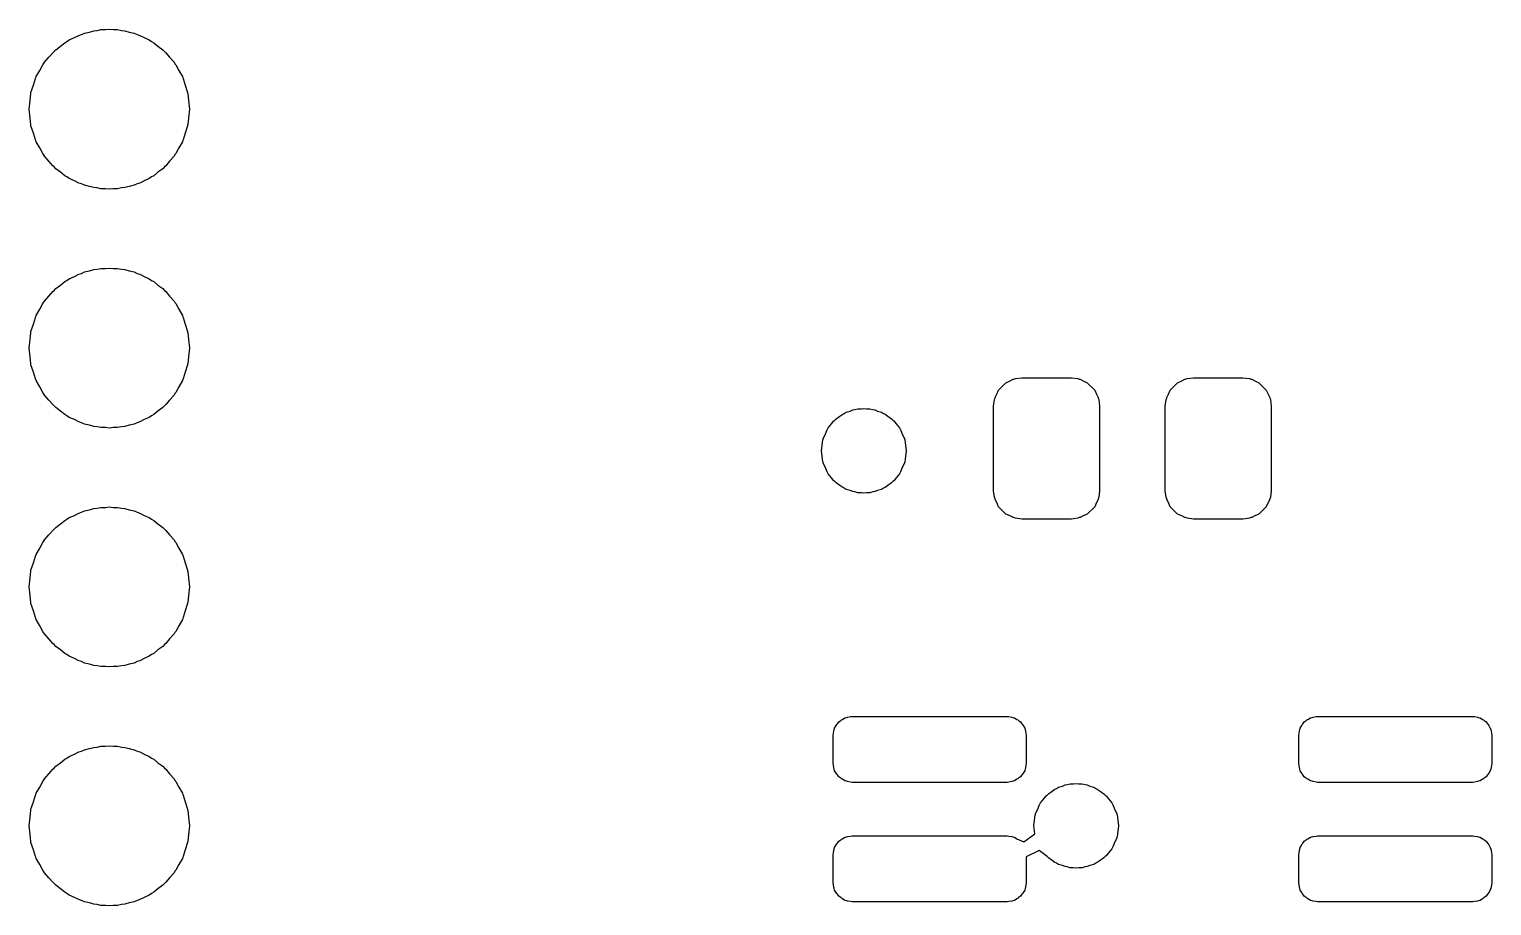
# Model space of a CAD drawing. Extents: x -3.89 to 1.02, y -1.82 to 1.02.
# Drawn here: x -2.188 to -1.576, y 0.267 to 0.633 of the extents above; entities that cross this region are included whole.
import ezdxf

# ---------------------------------------------------------------- set-up
doc = ezdxf.new("R2010")
doc.units = 0
doc.header["$MEASUREMENT"] = 0
doc.layers.add('BLACK', color=7, linetype='CONTINUOUS')

msp = doc.modelspace()

# ---------------------------------------------------------------- linework, layer by layer
at = {"layer": 'BLACK', "linetype": 'CONTINUOUS'}
for p, q in [((-2.16935, 0.62996), (-2.16754, 0.63093)), ((-2.16754, 0.63093), (-2.16639, 0.63128)), ((-2.16639, 0.63128), (-2.16508, 0.63186)), ((-2.16508, 0.63186), (-2.16302, 0.6323)), ((-2.16302, 0.6323), (-2.16126, 0.63284)), ((-2.16126, 0.63284), (-2.15985, 0.63297)), ((-2.15985, 0.63297), (-2.15823, 0.63332)), ((-2.15823, 0.63332), (-2.15635, 0.63332)), ((-2.15635, 0.63332), (-2.15472, 0.63348)), ((-2.15472, 0.63348), (-2.1531, 0.63332)), ((-2.1531, 0.63332), (-2.15122, 0.63332)), ((-2.15122, 0.63332), (-2.1496, 0.63297)), ((-2.1496, 0.63297), (-2.14819, 0.63284)), ((-2.14819, 0.63284), (-2.14643, 0.6323)), ((-2.14643, 0.6323), (-2.14437, 0.63186)), ((-2.14437, 0.63186), (-2.14306, 0.63128)), ((-2.14306, 0.63128), (-2.14191, 0.63093)), ((-2.14191, 0.63093), (-2.14009, 0.62996)), ((-2.17781, 0.62416), (-2.17714, 0.6249)), ((-2.17714, 0.6249), (-2.17508, 0.6264)), ((-2.17508, 0.6264), (-2.17332, 0.62784)), ((-2.17332, 0.62784), (-2.17246, 0.6283)), ((-2.17246, 0.6283), (-2.17148, 0.62901)), ((-2.17148, 0.62901), (-2.16935, 0.62996)), ((-2.14009, 0.62996), (-2.13797, 0.62901)), ((-2.13797, 0.62901), (-2.13699, 0.6283)), ((-2.13699, 0.6283), (-2.13612, 0.62784)), ((-2.13612, 0.62784), (-2.13437, 0.62639)), ((-2.13437, 0.62639), (-2.13231, 0.6249)), ((-2.13231, 0.6249), (-2.13164, 0.62416)), ((-2.18383, 0.61623), (-2.18256, 0.6186)), ((-2.18256, 0.6186), (-2.18222, 0.61902)), ((-2.18222, 0.61902), (-2.18183, 0.61969)), ((-2.18183, 0.61969), (-2.17998, 0.62175)), ((-2.17998, 0.62175), (-2.1784, 0.62367)), ((-2.1784, 0.62367), (-2.17781, 0.62416)), ((-2.13164, 0.62416), (-2.13105, 0.62367)), ((-2.13105, 0.62367), (-2.12947, 0.62175)), ((-2.12947, 0.62175), (-2.12762, 0.61969)), ((-2.12762, 0.61969), (-2.12723, 0.61902)), ((-2.12723, 0.61902), (-2.12689, 0.6186)), ((-2.12689, 0.6186), (-2.12562, 0.61623)), ((-2.18649, 0.61006), (-2.18566, 0.61281)), ((-2.18566, 0.61281), (-2.1855, 0.6131)), ((-2.1855, 0.6131), (-2.18533, 0.61363)), ((-2.18533, 0.61363), (-2.18383, 0.61623)), ((-2.12562, 0.61623), (-2.12412, 0.61363)), ((-2.12412, 0.61363), (-2.12394, 0.6131)), ((-2.12394, 0.6131), (-2.12379, 0.61281)), ((-2.12379, 0.61281), (-2.12296, 0.61006)), ((-2.18785, 0.60361), (-2.18756, 0.60653)), ((-2.18756, 0.60653), (-2.18753, 0.60663)), ((-2.18753, 0.60663), (-2.1875, 0.60697)), ((-2.1875, 0.60697), (-2.18649, 0.61006)), ((-2.12296, 0.61006), (-2.12195, 0.60697)), ((-2.12195, 0.60697), (-2.12192, 0.60663)), ((-2.12192, 0.60663), (-2.12189, 0.60653)), ((-2.12189, 0.60653), (-2.1216, 0.6036)), ((-2.18823, 0.6), (-2.18785, 0.60361)), ((-2.18785, 0.59639), (-2.18823, 0.6)), ((-2.1216, 0.6036), (-2.12122, 0.6)), ((-2.12122, 0.6), (-2.1216, 0.5964)), ((-2.18756, 0.59347), (-2.18785, 0.59639)), ((-2.1216, 0.5964), (-2.12189, 0.59347)), ((-2.18753, 0.59337), (-2.18756, 0.59347)), ((-2.1875, 0.59303), (-2.18753, 0.59337)), ((-2.18649, 0.58994), (-2.1875, 0.59303)), ((-2.18566, 0.58719), (-2.18649, 0.58994)), ((-2.12296, 0.58994), (-2.12379, 0.58719)), ((-2.12195, 0.59303), (-2.12296, 0.58994)), ((-2.12192, 0.59337), (-2.12195, 0.59303)), ((-2.12189, 0.59347), (-2.12192, 0.59337)), ((-2.1855, 0.5869), (-2.18566, 0.58719)), ((-2.18533, 0.58637), (-2.1855, 0.5869)), ((-2.18383, 0.58377), (-2.18533, 0.58637)), ((-2.18256, 0.5814), (-2.18383, 0.58377)), ((-2.12562, 0.58377), (-2.12689, 0.5814)), ((-2.12412, 0.58637), (-2.12562, 0.58377)), ((-2.12394, 0.5869), (-2.12412, 0.58637)), ((-2.12379, 0.58719), (-2.12394, 0.5869)), ((-2.18222, 0.58098), (-2.18256, 0.5814)), ((-2.18183, 0.58031), (-2.18222, 0.58098)), ((-2.17998, 0.57825), (-2.18183, 0.58031)), ((-2.1784, 0.57633), (-2.17998, 0.57825)), ((-2.17781, 0.57584), (-2.1784, 0.57633)), ((-2.17714, 0.5751), (-2.17781, 0.57584)), ((-2.13164, 0.57584), (-2.13231, 0.5751)), ((-2.13105, 0.57633), (-2.13164, 0.57584)), ((-2.12947, 0.57825), (-2.13105, 0.57633)), ((-2.12762, 0.58031), (-2.12947, 0.57825)), ((-2.12723, 0.58098), (-2.12762, 0.58031)), ((-2.12689, 0.5814), (-2.12723, 0.58098)), ((-2.17508, 0.57361), (-2.17714, 0.5751)), ((-2.17332, 0.57216), (-2.17508, 0.57361)), ((-2.17246, 0.5717), (-2.17332, 0.57216)), ((-2.17148, 0.57098), (-2.17246, 0.5717)), ((-2.16935, 0.57004), (-2.17148, 0.57098)), ((-2.16754, 0.56907), (-2.16935, 0.57004)), ((-2.14009, 0.57004), (-2.14191, 0.56907)), ((-2.13797, 0.57098), (-2.14009, 0.57004)), ((-2.13699, 0.5717), (-2.13797, 0.57098)), ((-2.13612, 0.57216), (-2.13699, 0.5717)), ((-2.13436, 0.57361), (-2.13612, 0.57216)), ((-2.13231, 0.5751), (-2.13436, 0.57361)), ((-2.16639, 0.56872), (-2.16754, 0.56907)), ((-2.16508, 0.56814), (-2.16639, 0.56872)), ((-2.16302, 0.5677), (-2.16508, 0.56814)), ((-2.16126, 0.56716), (-2.16302, 0.5677)), ((-2.15985, 0.56703), (-2.16126, 0.56716)), ((-2.15823, 0.56668), (-2.15985, 0.56703)), ((-2.15635, 0.56668), (-2.15823, 0.56668)), ((-2.15472, 0.56652), (-2.15635, 0.56668)), ((-2.1531, 0.56668), (-2.15472, 0.56652)), ((-2.15122, 0.56668), (-2.1531, 0.56668)), ((-2.1496, 0.56703), (-2.15122, 0.56668)), ((-2.14819, 0.56716), (-2.1496, 0.56703)), ((-2.14643, 0.5677), (-2.14819, 0.56716)), ((-2.14437, 0.56814), (-2.14643, 0.5677)), ((-2.14306, 0.56872), (-2.14437, 0.56814)), ((-2.14191, 0.56907), (-2.14306, 0.56872)), ((-2.16302, 0.5323), (-2.16126, 0.53284)), ((-2.16126, 0.53284), (-2.15985, 0.53297)), ((-2.15985, 0.53297), (-2.15823, 0.53332)), ((-2.15823, 0.53332), (-2.15635, 0.53332)), ((-2.15635, 0.53332), (-2.15472, 0.53348)), ((-2.15472, 0.53348), (-2.1531, 0.53332)), ((-2.1531, 0.53332), (-2.15122, 0.53332)), ((-2.15122, 0.53332), (-2.1496, 0.53297)), ((-2.1496, 0.53297), (-2.14819, 0.53284)), ((-2.14819, 0.53284), (-2.14643, 0.5323)), ((-2.17508, 0.52639), (-2.17332, 0.52784)), ((-2.17332, 0.52784), (-2.17246, 0.5283)), ((-2.17246, 0.5283), (-2.17148, 0.52902)), ((-2.17148, 0.52902), (-2.16935, 0.52996)), ((-2.16935, 0.52996), (-2.16754, 0.53093)), ((-2.16754, 0.53093), (-2.16639, 0.53128)), ((-2.16639, 0.53128), (-2.16508, 0.53186)), ((-2.16508, 0.53186), (-2.16302, 0.5323)), ((-2.14643, 0.5323), (-2.14437, 0.53186)), ((-2.14437, 0.53186), (-2.14306, 0.53128)), ((-2.14306, 0.53128), (-2.14191, 0.53093)), ((-2.14191, 0.53093), (-2.14009, 0.52996)), ((-2.14009, 0.52996), (-2.13797, 0.52902)), ((-2.13797, 0.52902), (-2.13699, 0.5283)), ((-2.13699, 0.5283), (-2.13612, 0.52784)), ((-2.13612, 0.52784), (-2.13437, 0.52639)), ((-2.18183, 0.51969), (-2.17998, 0.52175)), ((-2.17998, 0.52175), (-2.1784, 0.52367)), ((-2.1784, 0.52367), (-2.17781, 0.52416)), ((-2.17781, 0.52416), (-2.17714, 0.5249)), ((-2.17714, 0.5249), (-2.17508, 0.52639)), ((-2.13437, 0.52639), (-2.13231, 0.5249)), ((-2.13231, 0.5249), (-2.13164, 0.52416)), ((-2.13164, 0.52416), (-2.13105, 0.52367)), ((-2.13105, 0.52367), (-2.12947, 0.52175)), ((-2.12947, 0.52175), (-2.12762, 0.51969)), ((-2.18533, 0.51363), (-2.18383, 0.51623)), ((-2.18383, 0.51623), (-2.18256, 0.5186)), ((-2.18256, 0.5186), (-2.18222, 0.51902)), ((-2.18222, 0.51902), (-2.18183, 0.51969)), ((-2.12762, 0.51969), (-2.12723, 0.51902)), ((-2.12723, 0.51902), (-2.12689, 0.5186)), ((-2.12689, 0.5186), (-2.12562, 0.51623)), ((-2.12562, 0.51623), (-2.12412, 0.51363)), ((-2.1875, 0.50697), (-2.18649, 0.51006)), ((-2.18649, 0.51006), (-2.18566, 0.51281)), ((-2.18566, 0.51281), (-2.1855, 0.5131)), ((-2.1855, 0.5131), (-2.18533, 0.51363)), ((-2.12412, 0.51363), (-2.12394, 0.5131)), ((-2.12394, 0.5131), (-2.12379, 0.51281)), ((-2.12379, 0.51281), (-2.12296, 0.51006)), ((-2.12296, 0.51006), (-2.12195, 0.50697)), ((-2.18823, 0.5), (-2.18785, 0.50361)), ((-2.18785, 0.50361), (-2.18756, 0.50653)), ((-2.18756, 0.50653), (-2.18753, 0.50663)), ((-2.18753, 0.50663), (-2.1875, 0.50697)), ((-2.12195, 0.50697), (-2.12192, 0.50663)), ((-2.12192, 0.50663), (-2.12189, 0.50653)), ((-2.12189, 0.50653), (-2.1216, 0.5036)), ((-2.1216, 0.5036), (-2.12122, 0.5)), ((-2.18785, 0.49639), (-2.18823, 0.5)), ((-2.18756, 0.49347), (-2.18785, 0.49639)), ((-2.1216, 0.4964), (-2.12189, 0.49347)), ((-2.12122, 0.5), (-2.1216, 0.4964)), ((-2.18753, 0.49337), (-2.18756, 0.49347)), ((-2.1875, 0.49303), (-2.18753, 0.49337)), ((-2.18649, 0.48994), (-2.1875, 0.49303)), ((-2.18566, 0.48719), (-2.18649, 0.48994)), ((-2.12296, 0.48994), (-2.12379, 0.48719)), ((-2.12195, 0.49303), (-2.12296, 0.48994)), ((-2.12192, 0.49337), (-2.12195, 0.49303)), ((-2.12189, 0.49347), (-2.12192, 0.49337)), ((-2.1855, 0.4869), (-2.18566, 0.48719)), ((-2.18533, 0.48637), (-2.1855, 0.4869)), ((-2.18383, 0.48377), (-2.18533, 0.48637)), ((-2.18256, 0.4814), (-2.18383, 0.48377)), ((-2.12562, 0.48377), (-2.12689, 0.4814)), ((-2.12412, 0.48637), (-2.12562, 0.48377)), ((-2.12394, 0.4869), (-2.12412, 0.48637)), ((-2.12379, 0.48719), (-2.12394, 0.4869)), ((-1.78247, 0.48241), (-1.77939, 0.48549)), ((-1.77939, 0.48549), (-1.77761, 0.48628)), ((-1.77761, 0.48628), (-1.77634, 0.48693)), ((-1.77634, 0.48693), (-1.77603, 0.48698)), ((-1.77603, 0.48698), (-1.77541, 0.48725)), ((-1.77541, 0.48725), (-1.77269, 0.48757)), ((-1.77269, 0.48757), (-1.75202, 0.48757)), ((-1.75202, 0.48757), (-1.74931, 0.48725)), ((-1.74931, 0.48725), (-1.74869, 0.48698)), ((-1.74869, 0.48698), (-1.74838, 0.48693)), ((-1.74838, 0.48693), (-1.7471, 0.48628)), ((-1.7471, 0.48628), (-1.74533, 0.48549)), ((-1.74533, 0.48549), (-1.74225, 0.48241)), ((-1.71062, 0.48241), (-1.70754, 0.48549)), ((-1.70754, 0.48549), (-1.70576, 0.48628)), ((-1.70576, 0.48628), (-1.70448, 0.48693)), ((-1.70448, 0.48693), (-1.70418, 0.48698)), ((-1.70418, 0.48698), (-1.70355, 0.48725)), ((-1.70355, 0.48725), (-1.70084, 0.48757)), ((-1.70084, 0.48757), (-1.68017, 0.48757)), ((-1.68017, 0.48757), (-1.67746, 0.48725)), ((-1.67746, 0.48725), (-1.67684, 0.48698)), ((-1.67684, 0.48698), (-1.67653, 0.48693)), ((-1.67653, 0.48693), (-1.67525, 0.48628)), ((-1.67525, 0.48628), (-1.67348, 0.48549)), ((-1.67348, 0.48549), (-1.6704, 0.48241)), ((-2.18222, 0.48098), (-2.18256, 0.4814)), ((-2.18183, 0.48031), (-2.18222, 0.48098)), ((-2.17998, 0.47825), (-2.18183, 0.48031)), ((-2.1784, 0.47633), (-2.17998, 0.47825)), ((-2.12947, 0.47825), (-2.13105, 0.47633)), ((-2.12762, 0.48031), (-2.12947, 0.47825)), ((-2.12723, 0.48098), (-2.12762, 0.48031)), ((-2.12689, 0.4814), (-2.12723, 0.48098)), ((-1.78454, 0.47572), (-1.78423, 0.47843)), ((-1.78423, 0.47843), (-1.78395, 0.47905)), ((-1.78395, 0.47905), (-1.7839, 0.47936)), ((-1.7839, 0.47936), (-1.78325, 0.48064)), ((-1.78325, 0.48064), (-1.78247, 0.48241)), ((-1.74225, 0.48241), (-1.74146, 0.48064)), ((-1.74146, 0.48064), (-1.74081, 0.47936)), ((-1.74081, 0.47936), (-1.74076, 0.47905)), ((-1.74076, 0.47905), (-1.74049, 0.47843)), ((-1.74049, 0.47843), (-1.74017, 0.47572)), ((-1.71269, 0.47572), (-1.71238, 0.47843)), ((-1.71238, 0.47843), (-1.7121, 0.47905)), ((-1.7121, 0.47905), (-1.71205, 0.47936)), ((-1.71205, 0.47936), (-1.7114, 0.48064)), ((-1.7114, 0.48064), (-1.71062, 0.48241)), ((-1.6704, 0.48241), (-1.66961, 0.48064)), ((-1.66961, 0.48064), (-1.66896, 0.47936)), ((-1.66896, 0.47936), (-1.66891, 0.47905)), ((-1.66891, 0.47905), (-1.66864, 0.47843)), ((-1.66864, 0.47843), (-1.66832, 0.47572)), ((-2.17781, 0.47584), (-2.1784, 0.47633)), ((-2.17714, 0.4751), (-2.17781, 0.47584)), ((-2.17508, 0.47361), (-2.17714, 0.4751)), ((-2.17332, 0.47216), (-2.17508, 0.47361)), ((-2.17246, 0.4717), (-2.17332, 0.47216)), ((-2.17148, 0.47098), (-2.17246, 0.4717)), ((-2.13699, 0.4717), (-2.13797, 0.47098)), ((-2.13612, 0.47216), (-2.13699, 0.4717)), ((-2.13436, 0.47361), (-2.13612, 0.47216)), ((-2.13231, 0.4751), (-2.13436, 0.47361)), ((-2.13164, 0.47584), (-2.13231, 0.4751)), ((-2.13105, 0.47633), (-2.13164, 0.47584)), ((-1.8505, 0.47042), (-1.84886, 0.47148)), ((-1.84886, 0.47148), (-1.84773, 0.47234)), ((-1.84773, 0.47234), (-1.84712, 0.47259)), ((-1.84712, 0.47259), (-1.84625, 0.47315)), ((-1.84625, 0.47315), (-1.84461, 0.47363)), ((-1.84461, 0.47363), (-1.84346, 0.47411)), ((-1.84346, 0.47411), (-1.8426, 0.47422)), ((-1.8426, 0.47422), (-1.8414, 0.47458)), ((-1.8414, 0.47458), (-1.83992, 0.47458)), ((-1.83992, 0.47458), (-1.83887, 0.47471)), ((-1.83887, 0.47471), (-1.83782, 0.47458)), ((-1.83782, 0.47458), (-1.83635, 0.47458)), ((-1.83635, 0.47458), (-1.83515, 0.47422)), ((-1.83515, 0.47422), (-1.83429, 0.47411)), ((-1.83429, 0.47411), (-1.83314, 0.47363)), ((-1.83314, 0.47363), (-1.8315, 0.47315)), ((-1.8315, 0.47315), (-1.83063, 0.47259)), ((-1.83063, 0.47259), (-1.83002, 0.47234)), ((-1.83002, 0.47234), (-1.82889, 0.47147)), ((-1.82889, 0.47147), (-1.82725, 0.47042)), ((-1.78454, 0.44028), (-1.78454, 0.47572)), ((-1.74017, 0.47572), (-1.74017, 0.44028)), ((-1.71269, 0.44028), (-1.71269, 0.47572)), ((-1.66832, 0.47572), (-1.66832, 0.44028)), ((-2.16935, 0.47004), (-2.17148, 0.47098)), ((-2.16754, 0.46907), (-2.16935, 0.47004)), ((-2.16639, 0.46872), (-2.16754, 0.46907)), ((-2.16508, 0.46814), (-2.16639, 0.46872)), ((-2.16302, 0.4677), (-2.16508, 0.46814)), ((-2.16126, 0.46716), (-2.16302, 0.4677)), ((-2.15985, 0.46703), (-2.16126, 0.46716)), ((-2.15823, 0.46668), (-2.15985, 0.46703)), ((-2.15635, 0.46668), (-2.15823, 0.46668)), ((-2.15472, 0.46652), (-2.15635, 0.46668)), ((-2.1531, 0.46668), (-2.15472, 0.46652)), ((-2.15122, 0.46668), (-2.1531, 0.46668)), ((-2.1496, 0.46703), (-2.15122, 0.46668)), ((-2.14819, 0.46716), (-2.1496, 0.46703)), ((-2.14643, 0.4677), (-2.14819, 0.46716)), ((-2.14437, 0.46814), (-2.14643, 0.4677)), ((-2.14306, 0.46872), (-2.14437, 0.46814)), ((-2.14191, 0.46907), (-2.14306, 0.46872)), ((-2.14009, 0.47004), (-2.14191, 0.46907)), ((-2.13797, 0.47098), (-2.14009, 0.47004)), ((-1.85484, 0.46435), (-1.85421, 0.46586)), ((-1.85421, 0.46586), (-1.85406, 0.46606)), ((-1.85406, 0.46606), (-1.85381, 0.4666)), ((-1.85381, 0.4666), (-1.85235, 0.46828)), ((-1.85235, 0.46828), (-1.8514, 0.46953)), ((-1.8514, 0.46953), (-1.85103, 0.46981)), ((-1.85103, 0.46981), (-1.8505, 0.47042)), ((-1.82725, 0.47042), (-1.82672, 0.46981)), ((-1.82672, 0.46981), (-1.82635, 0.46953)), ((-1.82635, 0.46953), (-1.82539, 0.46828)), ((-1.82539, 0.46828), (-1.82394, 0.4666)), ((-1.82394, 0.4666), (-1.82369, 0.46606)), ((-1.82369, 0.46606), (-1.82353, 0.46586)), ((-1.82353, 0.46586), (-1.82291, 0.46435)), ((-1.85663, 0.457), (-1.85613, 0.46051)), ((-1.85613, 0.46051), (-1.85598, 0.46159)), ((-1.85598, 0.46159), (-1.85596, 0.46163)), ((-1.85596, 0.46163), (-1.85591, 0.462)), ((-1.85591, 0.462), (-1.85484, 0.46435)), ((-1.82291, 0.46435), (-1.82184, 0.462)), ((-1.82184, 0.462), (-1.82178, 0.46163)), ((-1.82178, 0.46163), (-1.82176, 0.46159)), ((-1.82176, 0.46159), (-1.82162, 0.4605)), ((-1.82162, 0.4605), (-1.82112, 0.457)), ((-1.85613, 0.45349), (-1.85663, 0.457)), ((-1.85598, 0.45242), (-1.85613, 0.45349)), ((-1.82162, 0.4535), (-1.82176, 0.45242)), ((-1.82112, 0.457), (-1.82162, 0.4535)), ((-1.85596, 0.45237), (-1.85598, 0.45242)), ((-1.85591, 0.452), (-1.85596, 0.45237)), ((-1.85484, 0.44965), (-1.85591, 0.452)), ((-1.85421, 0.44814), (-1.85484, 0.44965)), ((-1.85406, 0.44794), (-1.85421, 0.44814)), ((-1.85381, 0.4474), (-1.85406, 0.44794)), ((-1.85235, 0.44572), (-1.85381, 0.4474)), ((-1.82394, 0.4474), (-1.82539, 0.44572)), ((-1.82369, 0.44794), (-1.82394, 0.4474)), ((-1.82353, 0.44814), (-1.82369, 0.44794)), ((-1.82291, 0.44965), (-1.82353, 0.44814)), ((-1.82184, 0.452), (-1.82291, 0.44965)), ((-1.82178, 0.45237), (-1.82184, 0.452)), ((-1.82176, 0.45242), (-1.82178, 0.45237)), ((-1.8514, 0.44448), (-1.85235, 0.44572)), ((-1.85103, 0.44419), (-1.8514, 0.44448)), ((-1.8505, 0.44358), (-1.85103, 0.44419)), ((-1.84886, 0.44253), (-1.8505, 0.44358)), ((-1.84773, 0.44166), (-1.84886, 0.44253)), ((-1.84711, 0.4414), (-1.84773, 0.44166)), ((-1.84625, 0.44085), (-1.84711, 0.4414)), ((-1.84461, 0.44037), (-1.84625, 0.44085)), ((-1.8315, 0.44085), (-1.83314, 0.44037)), ((-1.83063, 0.4414), (-1.8315, 0.44085)), ((-1.83002, 0.44166), (-1.83063, 0.4414)), ((-1.82889, 0.44253), (-1.83002, 0.44166)), ((-1.82725, 0.44358), (-1.82889, 0.44253)), ((-1.82672, 0.44419), (-1.82725, 0.44358)), ((-1.82635, 0.44448), (-1.82672, 0.44419)), ((-1.82539, 0.44572), (-1.82635, 0.44448)), ((-1.84346, 0.43989), (-1.84461, 0.44037)), ((-1.8426, 0.43978), (-1.84346, 0.43989)), ((-1.8414, 0.43943), (-1.8426, 0.43978)), ((-1.83992, 0.43943), (-1.8414, 0.43943)), ((-1.83887, 0.43929), (-1.83992, 0.43943)), ((-1.83782, 0.43943), (-1.83887, 0.43929)), ((-1.83635, 0.43943), (-1.83782, 0.43943)), ((-1.83515, 0.43978), (-1.83635, 0.43943)), ((-1.83429, 0.43989), (-1.83515, 0.43978)), ((-1.83314, 0.44037), (-1.83429, 0.43989)), ((-1.78423, 0.43757), (-1.78454, 0.44028)), ((-1.78395, 0.43695), (-1.78423, 0.43757)), ((-1.7839, 0.43664), (-1.78395, 0.43695)), ((-1.78325, 0.43536), (-1.7839, 0.43664)), ((-1.78247, 0.43359), (-1.78325, 0.43536)), ((-1.74146, 0.43536), (-1.74225, 0.43359)), ((-1.74081, 0.43664), (-1.74146, 0.43536)), ((-1.74076, 0.43695), (-1.74081, 0.43664)), ((-1.74049, 0.43757), (-1.74076, 0.43695)), ((-1.74017, 0.44028), (-1.74049, 0.43757)), ((-1.71238, 0.43757), (-1.71269, 0.44028)), ((-1.7121, 0.43695), (-1.71238, 0.43757)), ((-1.71205, 0.43664), (-1.7121, 0.43695)), ((-1.7114, 0.43536), (-1.71205, 0.43664)), ((-1.71062, 0.43359), (-1.7114, 0.43536)), ((-1.66961, 0.43536), (-1.6704, 0.43359)), ((-1.66896, 0.43664), (-1.66961, 0.43536)), ((-1.66891, 0.43695), (-1.66896, 0.43664)), ((-1.66864, 0.43757), (-1.66891, 0.43695)), ((-1.66832, 0.44028), (-1.66864, 0.43757)), ((-2.17246, 0.4283), (-2.17148, 0.42901)), ((-2.17148, 0.42901), (-2.16935, 0.42996)), ((-2.16935, 0.42996), (-2.16754, 0.43093)), ((-2.16754, 0.43093), (-2.16639, 0.43128)), ((-2.16639, 0.43128), (-2.16508, 0.43186)), ((-2.16508, 0.43186), (-2.16302, 0.4323)), ((-2.16302, 0.4323), (-2.16126, 0.43284)), ((-2.16126, 0.43284), (-2.15985, 0.43297)), ((-2.15985, 0.43297), (-2.15823, 0.43332)), ((-2.15823, 0.43332), (-2.15635, 0.43332)), ((-2.15635, 0.43332), (-2.15472, 0.43348)), ((-2.15472, 0.43348), (-2.1531, 0.43332)), ((-2.1531, 0.43332), (-2.15122, 0.43332)), ((-2.15122, 0.43332), (-2.1496, 0.43297)), ((-2.1496, 0.43297), (-2.14819, 0.43284)), ((-2.14819, 0.43284), (-2.14643, 0.4323)), ((-2.14643, 0.4323), (-2.14437, 0.43186)), ((-2.14437, 0.43186), (-2.14306, 0.43128)), ((-2.14306, 0.43128), (-2.14191, 0.43093)), ((-2.14191, 0.43093), (-2.14009, 0.42996)), ((-2.14009, 0.42996), (-2.13797, 0.42901)), ((-2.13797, 0.42901), (-2.13699, 0.4283)), ((-1.77939, 0.43051), (-1.78247, 0.43359)), ((-1.77761, 0.42972), (-1.77939, 0.43051)), ((-1.77634, 0.42907), (-1.77761, 0.42972)), ((-1.77603, 0.42902), (-1.77634, 0.42907)), ((-1.77541, 0.42875), (-1.77603, 0.42902)), ((-1.77269, 0.42843), (-1.77541, 0.42875)), ((-1.74931, 0.42875), (-1.75202, 0.42843)), ((-1.74869, 0.42902), (-1.74931, 0.42875)), ((-1.74838, 0.42907), (-1.74869, 0.42902)), ((-1.7471, 0.42972), (-1.74838, 0.42907)), ((-1.74533, 0.43051), (-1.7471, 0.42972)), ((-1.74225, 0.43359), (-1.74533, 0.43051)), ((-1.70754, 0.43051), (-1.71062, 0.43359)), ((-1.70576, 0.42972), (-1.70754, 0.43051)), ((-1.70448, 0.42907), (-1.70576, 0.42972)), ((-1.70418, 0.42902), (-1.70448, 0.42907)), ((-1.70355, 0.42875), (-1.70418, 0.42902)), ((-1.70084, 0.42843), (-1.70355, 0.42875)), ((-1.67746, 0.42875), (-1.68017, 0.42843)), ((-1.67684, 0.42902), (-1.67746, 0.42875)), ((-1.67653, 0.42907), (-1.67684, 0.42902)), ((-1.67525, 0.42972), (-1.67653, 0.42907)), ((-1.67348, 0.43051), (-1.67525, 0.42972)), ((-1.6704, 0.43359), (-1.67348, 0.43051)), ((-2.17998, 0.42175), (-2.1784, 0.42367)), ((-2.1784, 0.42367), (-2.17781, 0.42416)), ((-2.17781, 0.42416), (-2.17714, 0.4249)), ((-2.17714, 0.4249), (-2.17508, 0.4264)), ((-2.17508, 0.4264), (-2.17332, 0.42784)), ((-2.17332, 0.42784), (-2.17246, 0.4283)), ((-2.13699, 0.4283), (-2.13612, 0.42784)), ((-2.13612, 0.42784), (-2.13437, 0.42639)), ((-2.13437, 0.42639), (-2.13231, 0.4249)), ((-2.13231, 0.4249), (-2.13164, 0.42416)), ((-2.13164, 0.42416), (-2.13105, 0.42367)), ((-2.13105, 0.42367), (-2.12947, 0.42175)), ((-1.7723, 0.42843), (-1.77269, 0.42843)), ((-1.75241, 0.42843), (-1.7723, 0.42843)), ((-1.75202, 0.42843), (-1.75241, 0.42843)), ((-1.70045, 0.42843), (-1.70084, 0.42843)), ((-1.68056, 0.42843), (-1.70045, 0.42843)), ((-1.68017, 0.42843), (-1.68056, 0.42843)), ((-2.18383, 0.41623), (-2.18256, 0.4186)), ((-2.18256, 0.4186), (-2.18222, 0.41902)), ((-2.18222, 0.41902), (-2.18183, 0.41969)), ((-2.18183, 0.41969), (-2.17998, 0.42175)), ((-2.12947, 0.42175), (-2.12762, 0.41969)), ((-2.12762, 0.41969), (-2.12723, 0.41902)), ((-2.12723, 0.41902), (-2.12689, 0.4186)), ((-2.12689, 0.4186), (-2.12562, 0.41623)), ((-2.18649, 0.41006), (-2.18566, 0.41281)), ((-2.18566, 0.41281), (-2.1855, 0.4131)), ((-2.1855, 0.4131), (-2.18533, 0.41363)), ((-2.18533, 0.41363), (-2.18383, 0.41623)), ((-2.12562, 0.41623), (-2.12412, 0.41363)), ((-2.12412, 0.41363), (-2.12394, 0.4131)), ((-2.12394, 0.4131), (-2.12379, 0.41281)), ((-2.12379, 0.41281), (-2.12296, 0.41006)), ((-2.18785, 0.40361), (-2.18756, 0.40653)), ((-2.18756, 0.40653), (-2.18753, 0.40663)), ((-2.18753, 0.40663), (-2.1875, 0.40697)), ((-2.1875, 0.40697), (-2.18649, 0.41006)), ((-2.12296, 0.41006), (-2.12195, 0.40697)), ((-2.12195, 0.40697), (-2.12192, 0.40663)), ((-2.12192, 0.40663), (-2.12189, 0.40653)), ((-2.12189, 0.40653), (-2.1216, 0.4036)), ((-2.18823, 0.4), (-2.18785, 0.40361)), ((-2.18785, 0.39639), (-2.18823, 0.4)), ((-2.1216, 0.4036), (-2.12122, 0.4)), ((-2.12122, 0.4), (-2.1216, 0.3964)), ((-2.18756, 0.39347), (-2.18785, 0.39639)), ((-2.18753, 0.39337), (-2.18756, 0.39347)), ((-2.1875, 0.39303), (-2.18753, 0.39337)), ((-2.18649, 0.38994), (-2.1875, 0.39303)), ((-2.12195, 0.39303), (-2.12296, 0.38994)), ((-2.12192, 0.39337), (-2.12195, 0.39303)), ((-2.12189, 0.39347), (-2.12192, 0.39337)), ((-2.1216, 0.3964), (-2.12189, 0.39347)), ((-2.18566, 0.38719), (-2.18649, 0.38994)), ((-2.1855, 0.3869), (-2.18566, 0.38719)), ((-2.18533, 0.38637), (-2.1855, 0.3869)), ((-2.18383, 0.38377), (-2.18533, 0.38637)), ((-2.12412, 0.38637), (-2.12562, 0.38377)), ((-2.12394, 0.3869), (-2.12412, 0.38637)), ((-2.12379, 0.38719), (-2.12394, 0.3869)), ((-2.12296, 0.38994), (-2.12379, 0.38719)), ((-2.18256, 0.3814), (-2.18383, 0.38377)), ((-2.18222, 0.38098), (-2.18256, 0.3814)), ((-2.18183, 0.38031), (-2.18222, 0.38098)), ((-2.17998, 0.37825), (-2.18183, 0.38031)), ((-2.12762, 0.38031), (-2.12947, 0.37825)), ((-2.12723, 0.38098), (-2.12762, 0.38031)), ((-2.12689, 0.3814), (-2.12723, 0.38098)), ((-2.12562, 0.38377), (-2.12689, 0.3814)), ((-2.1784, 0.37633), (-2.17998, 0.37825)), ((-2.17781, 0.37584), (-2.1784, 0.37633)), ((-2.17714, 0.3751), (-2.17781, 0.37584)), ((-2.17508, 0.37361), (-2.17714, 0.3751)), ((-2.17332, 0.37216), (-2.17508, 0.37361)), ((-2.13436, 0.37361), (-2.13612, 0.37216)), ((-2.13231, 0.3751), (-2.13436, 0.37361)), ((-2.13164, 0.37584), (-2.13231, 0.3751)), ((-2.13105, 0.37633), (-2.13164, 0.37584)), ((-2.12947, 0.37825), (-2.13105, 0.37633)), ((-2.17246, 0.3717), (-2.17332, 0.37216)), ((-2.17148, 0.37099), (-2.17246, 0.3717)), ((-2.16935, 0.37004), (-2.17148, 0.37099)), ((-2.16754, 0.36907), (-2.16935, 0.37004)), ((-2.16639, 0.36872), (-2.16754, 0.36907)), ((-2.16508, 0.36814), (-2.16639, 0.36872)), ((-2.16302, 0.3677), (-2.16508, 0.36814)), ((-2.16126, 0.36716), (-2.16302, 0.3677)), ((-2.14643, 0.3677), (-2.14819, 0.36716)), ((-2.14437, 0.36814), (-2.14643, 0.3677)), ((-2.14306, 0.36872), (-2.14437, 0.36814)), ((-2.14191, 0.36907), (-2.14306, 0.36872)), ((-2.14009, 0.37004), (-2.14191, 0.36907)), ((-2.13797, 0.37099), (-2.14009, 0.37004)), ((-2.13699, 0.3717), (-2.13797, 0.37099)), ((-2.13612, 0.37216), (-2.13699, 0.3717)), ((-2.15985, 0.36702), (-2.16126, 0.36716)), ((-2.15823, 0.36668), (-2.15985, 0.36702)), ((-2.15635, 0.36668), (-2.15823, 0.36668)), ((-2.15472, 0.36652), (-2.15635, 0.36668)), ((-2.1531, 0.36668), (-2.15472, 0.36652)), ((-2.15122, 0.36668), (-2.1531, 0.36668)), ((-2.1496, 0.36702), (-2.15122, 0.36668)), ((-2.14819, 0.36716), (-2.1496, 0.36702)), ((-1.84995, 0.34267), (-1.84939, 0.3435)), ((-1.84939, 0.3435), (-1.84856, 0.34406)), ((-1.84856, 0.34406), (-1.84829, 0.34433)), ((-1.84829, 0.34433), (-1.84785, 0.34453)), ((-1.84785, 0.34453), (-1.84682, 0.34522)), ((-1.84682, 0.34522), (-1.84605, 0.34537)), ((-1.84605, 0.34537), (-1.84572, 0.34552)), ((-1.84572, 0.34552), (-1.84443, 0.34569)), ((-1.84443, 0.34569), (-1.84379, 0.34582)), ((-1.84379, 0.34582), (-1.77883, 0.34582)), ((-1.77883, 0.34582), (-1.7782, 0.34569)), ((-1.7782, 0.34569), (-1.77691, 0.34552)), ((-1.77691, 0.34552), (-1.77658, 0.34537)), ((-1.77658, 0.34537), (-1.77581, 0.34522)), ((-1.77581, 0.34522), (-1.77478, 0.34453)), ((-1.77478, 0.34453), (-1.77434, 0.34433)), ((-1.77434, 0.34433), (-1.77407, 0.34406)), ((-1.77407, 0.34406), (-1.77324, 0.3435)), ((-1.77324, 0.3435), (-1.77268, 0.34267)), ((-1.65506, 0.34267), (-1.65451, 0.3435)), ((-1.65451, 0.3435), (-1.65368, 0.34406)), ((-1.65368, 0.34406), (-1.65341, 0.34433)), ((-1.65341, 0.34433), (-1.65297, 0.34453)), ((-1.65297, 0.34453), (-1.65194, 0.34522)), ((-1.65194, 0.34522), (-1.65117, 0.34537)), ((-1.65117, 0.34537), (-1.65084, 0.34552)), ((-1.65084, 0.34552), (-1.64954, 0.34569)), ((-1.64954, 0.34569), (-1.64891, 0.34582)), ((-1.64891, 0.34582), (-1.58395, 0.34582)), ((-1.58395, 0.34582), (-1.58332, 0.34569)), ((-1.58332, 0.34569), (-1.58202, 0.34552)), ((-1.58202, 0.34552), (-1.5817, 0.34537)), ((-1.5817, 0.34537), (-1.58092, 0.34522)), ((-1.58092, 0.34522), (-1.5799, 0.34453)), ((-1.5799, 0.34453), (-1.57946, 0.34433)), ((-1.57946, 0.34433), (-1.57919, 0.34406)), ((-1.57919, 0.34406), (-1.57836, 0.3435)), ((-1.57836, 0.3435), (-1.5778, 0.34267)), ((-1.85171, 0.33791), (-1.85158, 0.33854)), ((-1.85171, 0.32609), (-1.85171, 0.33791)), ((-1.85158, 0.33854), (-1.85141, 0.33983)), ((-1.85141, 0.33983), (-1.85126, 0.34016)), ((-1.85126, 0.34016), (-1.85111, 0.34093)), ((-1.85111, 0.34093), (-1.85042, 0.34196)), ((-1.85042, 0.34196), (-1.85021, 0.3424)), ((-1.85021, 0.3424), (-1.84995, 0.34267)), ((-1.77268, 0.34267), (-1.77241, 0.3424)), ((-1.77241, 0.3424), (-1.77221, 0.34196)), ((-1.77221, 0.34196), (-1.77152, 0.34093)), ((-1.77152, 0.34093), (-1.77137, 0.34016)), ((-1.77137, 0.34016), (-1.77122, 0.33983)), ((-1.77122, 0.33983), (-1.77105, 0.33854)), ((-1.77105, 0.33854), (-1.77092, 0.33791)), ((-1.77092, 0.33791), (-1.77092, 0.32609)), ((-1.65683, 0.33791), (-1.6567, 0.33854)), ((-1.65683, 0.32609), (-1.65683, 0.33791)), ((-1.6567, 0.33854), (-1.65653, 0.33983)), ((-1.65653, 0.33983), (-1.65638, 0.34016)), ((-1.65638, 0.34016), (-1.65622, 0.34093)), ((-1.65622, 0.34093), (-1.65554, 0.34196)), ((-1.65554, 0.34196), (-1.65533, 0.3424)), ((-1.65533, 0.3424), (-1.65506, 0.34267)), ((-1.5778, 0.34267), (-1.57753, 0.3424)), ((-1.57753, 0.3424), (-1.57733, 0.34196)), ((-1.57733, 0.34196), (-1.57664, 0.34093)), ((-1.57664, 0.34093), (-1.57649, 0.34016)), ((-1.57649, 0.34016), (-1.57633, 0.33983)), ((-1.57633, 0.33983), (-1.57616, 0.33854)), ((-1.57616, 0.33854), (-1.57604, 0.33791)), ((-1.57604, 0.33791), (-1.57604, 0.32609)), ((-2.16935, 0.32996), (-2.16754, 0.33093)), ((-2.16754, 0.33093), (-2.16639, 0.33128)), ((-2.16639, 0.33128), (-2.16508, 0.33186)), ((-2.16508, 0.33186), (-2.16302, 0.3323)), ((-2.16302, 0.3323), (-2.16126, 0.33284)), ((-2.16126, 0.33284), (-2.15985, 0.33298)), ((-2.15985, 0.33298), (-2.15823, 0.33332)), ((-2.15823, 0.33332), (-2.15635, 0.33332)), ((-2.15635, 0.33332), (-2.15472, 0.33348)), ((-2.15472, 0.33348), (-2.1531, 0.33332)), ((-2.1531, 0.33332), (-2.15122, 0.33332)), ((-2.15122, 0.33332), (-2.1496, 0.33298)), ((-2.1496, 0.33298), (-2.14819, 0.33284)), ((-2.14819, 0.33284), (-2.14643, 0.3323)), ((-2.14643, 0.3323), (-2.14437, 0.33186)), ((-2.14437, 0.33186), (-2.14306, 0.33128)), ((-2.14306, 0.33128), (-2.14191, 0.33093)), ((-2.14191, 0.33093), (-2.14009, 0.32996)), ((-2.17781, 0.32416), (-2.17714, 0.3249)), ((-2.17714, 0.3249), (-2.17508, 0.32639)), ((-2.17508, 0.32639), (-2.17332, 0.32784)), ((-2.17332, 0.32784), (-2.17246, 0.3283)), ((-2.17246, 0.3283), (-2.17148, 0.32902)), ((-2.17148, 0.32902), (-2.16935, 0.32996)), ((-2.14009, 0.32996), (-2.13797, 0.32902)), ((-2.13797, 0.32902), (-2.13699, 0.3283)), ((-2.13699, 0.3283), (-2.13612, 0.32784)), ((-2.13612, 0.32784), (-2.13437, 0.32639)), ((-2.13437, 0.32639), (-2.13231, 0.3249)), ((-2.13231, 0.3249), (-2.13164, 0.32416)), ((-1.85158, 0.32546), (-1.85171, 0.32609)), ((-1.85141, 0.32417), (-1.85158, 0.32546)), ((-1.77105, 0.32546), (-1.77122, 0.32417)), ((-1.77092, 0.32609), (-1.77105, 0.32546)), ((-1.6567, 0.32546), (-1.65683, 0.32609)), ((-1.65653, 0.32417), (-1.6567, 0.32546)), ((-1.57616, 0.32546), (-1.57633, 0.32417)), ((-1.57604, 0.32609), (-1.57616, 0.32546)), ((-2.18383, 0.31623), (-2.18256, 0.3186)), ((-2.18256, 0.3186), (-2.18222, 0.31902)), ((-2.18222, 0.31902), (-2.18183, 0.31969)), ((-2.18183, 0.31969), (-2.17998, 0.32175)), ((-2.17998, 0.32175), (-2.1784, 0.32367)), ((-2.1784, 0.32367), (-2.17781, 0.32416)), ((-2.13164, 0.32416), (-2.13105, 0.32367)), ((-2.13105, 0.32367), (-2.12947, 0.32175)), ((-2.12947, 0.32175), (-2.12762, 0.31969)), ((-2.12762, 0.31969), (-2.12723, 0.31902)), ((-2.12723, 0.31902), (-2.12689, 0.3186)), ((-2.12689, 0.3186), (-2.12562, 0.31623)), ((-1.85126, 0.32384), (-1.85141, 0.32417)), ((-1.85111, 0.32307), (-1.85126, 0.32384)), ((-1.85042, 0.32204), (-1.85111, 0.32307)), ((-1.85021, 0.3216), (-1.85042, 0.32204)), ((-1.84995, 0.32133), (-1.85021, 0.3216)), ((-1.84939, 0.3205), (-1.84995, 0.32133)), ((-1.84856, 0.31994), (-1.84939, 0.3205)), ((-1.84829, 0.31967), (-1.84856, 0.31994)), ((-1.84785, 0.31947), (-1.84829, 0.31967)), ((-1.84682, 0.31878), (-1.84785, 0.31947)), ((-1.84605, 0.31863), (-1.84682, 0.31878)), ((-1.84572, 0.31848), (-1.84605, 0.31863)), ((-1.84443, 0.31831), (-1.84572, 0.31848)), ((-1.77691, 0.31848), (-1.7782, 0.31831)), ((-1.77658, 0.31863), (-1.77691, 0.31848)), ((-1.77581, 0.31878), (-1.77658, 0.31863)), ((-1.77478, 0.31947), (-1.77581, 0.31878)), ((-1.77434, 0.31967), (-1.77478, 0.31947)), ((-1.77407, 0.31994), (-1.77434, 0.31967)), ((-1.77324, 0.3205), (-1.77407, 0.31994)), ((-1.77268, 0.32133), (-1.77324, 0.3205)), ((-1.77241, 0.3216), (-1.77268, 0.32133)), ((-1.77221, 0.32204), (-1.77241, 0.3216)), ((-1.77152, 0.32307), (-1.77221, 0.32204)), ((-1.77137, 0.32384), (-1.77152, 0.32307)), ((-1.77122, 0.32417), (-1.77137, 0.32384)), ((-1.65638, 0.32384), (-1.65653, 0.32417)), ((-1.65622, 0.32307), (-1.65638, 0.32384)), ((-1.65554, 0.32204), (-1.65622, 0.32307)), ((-1.65533, 0.3216), (-1.65554, 0.32204)), ((-1.65506, 0.32133), (-1.65533, 0.3216)), ((-1.65451, 0.3205), (-1.65506, 0.32133)), ((-1.65368, 0.31994), (-1.65451, 0.3205)), ((-1.65341, 0.31967), (-1.65368, 0.31994)), ((-1.65297, 0.31947), (-1.65341, 0.31967)), ((-1.65194, 0.31878), (-1.65297, 0.31947)), ((-1.65117, 0.31863), (-1.65194, 0.31878)), ((-1.65084, 0.31848), (-1.65117, 0.31863)), ((-1.64954, 0.31831), (-1.65084, 0.31848)), ((-1.58202, 0.31848), (-1.58332, 0.31831)), ((-1.5817, 0.31863), (-1.58202, 0.31848)), ((-1.58092, 0.31878), (-1.5817, 0.31863)), ((-1.5799, 0.31947), (-1.58092, 0.31878)), ((-1.57946, 0.31967), (-1.5799, 0.31947)), ((-1.57919, 0.31994), (-1.57946, 0.31967)), ((-1.57836, 0.3205), (-1.57919, 0.31994)), ((-1.5778, 0.32133), (-1.57836, 0.3205)), ((-1.57753, 0.3216), (-1.5778, 0.32133)), ((-1.57733, 0.32204), (-1.57753, 0.3216)), ((-1.57664, 0.32307), (-1.57733, 0.32204)), ((-1.57649, 0.32384), (-1.57664, 0.32307)), ((-1.57633, 0.32417), (-1.57649, 0.32384)), ((-2.18649, 0.31006), (-2.18566, 0.31281)), ((-2.18566, 0.31281), (-2.1855, 0.3131)), ((-2.1855, 0.3131), (-2.18533, 0.31363)), ((-2.18533, 0.31363), (-2.18383, 0.31623)), ((-2.12562, 0.31623), (-2.12412, 0.31363)), ((-2.12412, 0.31363), (-2.12394, 0.3131)), ((-2.12394, 0.3131), (-2.12379, 0.31281)), ((-2.12379, 0.31281), (-2.12296, 0.31006)), ((-1.84379, 0.31818), (-1.84443, 0.31831)), ((-1.84347, 0.31818), (-1.84379, 0.31818)), ((-1.77916, 0.31818), (-1.84347, 0.31818)), ((-1.77883, 0.31818), (-1.77916, 0.31818)), ((-1.7782, 0.31831), (-1.77883, 0.31818)), ((-1.76348, 0.31128), (-1.76253, 0.31252)), ((-1.76253, 0.31252), (-1.76216, 0.31281)), ((-1.76216, 0.31281), (-1.76163, 0.31342)), ((-1.76163, 0.31342), (-1.75998, 0.31448)), ((-1.75998, 0.31448), (-1.75886, 0.31534)), ((-1.75886, 0.31534), (-1.75824, 0.3156)), ((-1.75824, 0.3156), (-1.75738, 0.31615)), ((-1.75738, 0.31615), (-1.75574, 0.31663)), ((-1.75574, 0.31663), (-1.75458, 0.31711)), ((-1.75458, 0.31711), (-1.75373, 0.31722)), ((-1.75373, 0.31722), (-1.75253, 0.31757)), ((-1.75253, 0.31757), (-1.75105, 0.31757)), ((-1.75105, 0.31757), (-1.75, 0.31771)), ((-1.75, 0.31771), (-1.74895, 0.31757)), ((-1.74895, 0.31757), (-1.74747, 0.31757)), ((-1.74747, 0.31757), (-1.74627, 0.31722)), ((-1.74627, 0.31722), (-1.74542, 0.31711)), ((-1.74542, 0.31711), (-1.74426, 0.31663)), ((-1.74426, 0.31663), (-1.74262, 0.31615)), ((-1.74262, 0.31615), (-1.74176, 0.3156)), ((-1.74176, 0.3156), (-1.74114, 0.31534)), ((-1.74114, 0.31534), (-1.74002, 0.31448)), ((-1.74002, 0.31448), (-1.73837, 0.31342)), ((-1.73837, 0.31342), (-1.73784, 0.31281)), ((-1.73784, 0.31281), (-1.73747, 0.31252)), ((-1.73747, 0.31252), (-1.73652, 0.31128)), ((-1.64891, 0.31818), (-1.64954, 0.31831)), ((-1.64859, 0.31818), (-1.64891, 0.31818)), ((-1.58427, 0.31818), (-1.64859, 0.31818)), ((-1.58395, 0.31818), (-1.58427, 0.31818)), ((-1.58332, 0.31831), (-1.58395, 0.31818)), ((-2.18785, 0.30361), (-2.18756, 0.30653)), ((-2.18756, 0.30653), (-2.18753, 0.30663)), ((-2.18753, 0.30663), (-2.1875, 0.30697)), ((-2.1875, 0.30697), (-2.18649, 0.31006)), ((-2.12296, 0.31006), (-2.12195, 0.30697)), ((-2.12195, 0.30697), (-2.12192, 0.30663)), ((-2.12192, 0.30663), (-2.12189, 0.30653)), ((-2.12189, 0.30653), (-2.1216, 0.3036)), ((-1.76704, 0.305), (-1.76596, 0.30735)), ((-1.76596, 0.30735), (-1.76534, 0.30886)), ((-1.76534, 0.30886), (-1.76518, 0.30906)), ((-1.76518, 0.30906), (-1.76494, 0.3096)), ((-1.76494, 0.3096), (-1.76348, 0.31128)), ((-1.73652, 0.31128), (-1.73506, 0.3096)), ((-1.73506, 0.3096), (-1.73482, 0.30906)), ((-1.73482, 0.30906), (-1.73466, 0.30886)), ((-1.73466, 0.30886), (-1.73404, 0.30735)), ((-1.73404, 0.30735), (-1.73296, 0.305)), ((-2.18823, 0.3), (-2.18785, 0.30361)), ((-2.18785, 0.29639), (-2.18823, 0.3)), ((-2.1216, 0.3036), (-2.12122, 0.3)), ((-2.12122, 0.3), (-2.1216, 0.2964)), ((-1.76776, 0.3), (-1.76725, 0.30351)), ((-1.76728, 0.29667), (-1.76776, 0.3)), ((-1.76725, 0.30351), (-1.76711, 0.30458)), ((-1.76711, 0.30458), (-1.76709, 0.30463)), ((-1.76709, 0.30463), (-1.76704, 0.305)), ((-1.73296, 0.305), (-1.73291, 0.30463)), ((-1.73291, 0.30463), (-1.73289, 0.30458)), ((-1.73289, 0.30458), (-1.73275, 0.3035)), ((-1.73275, 0.3035), (-1.73224, 0.3)), ((-1.73224, 0.3), (-1.73275, 0.2965)), ((-2.18756, 0.29347), (-2.18785, 0.29639)), ((-2.1216, 0.2964), (-2.12189, 0.29347)), ((-1.84939, 0.2935), (-1.84856, 0.29406)), ((-1.84856, 0.29406), (-1.84829, 0.29433)), ((-1.84829, 0.29433), (-1.84785, 0.29453)), ((-1.84785, 0.29453), (-1.84682, 0.29522)), ((-1.84682, 0.29522), (-1.84605, 0.29537)), ((-1.84605, 0.29537), (-1.84572, 0.29552)), ((-1.84572, 0.29552), (-1.84443, 0.29569)), ((-1.84443, 0.29569), (-1.84379, 0.29582)), ((-1.84379, 0.29582), (-1.77883, 0.29582)), ((-1.77883, 0.29582), (-1.7782, 0.29569)), ((-1.7782, 0.29569), (-1.77691, 0.29552)), ((-1.77691, 0.29552), (-1.77658, 0.29537)), ((-1.77658, 0.29537), (-1.77581, 0.29522)), ((-1.77581, 0.29522), (-1.77478, 0.29453)), ((-1.77478, 0.29453), (-1.77197, 0.29322)), ((-1.77197, 0.29322), (-1.76728, 0.29667)), ((-1.73296, 0.295), (-1.73404, 0.29265)), ((-1.73291, 0.29537), (-1.73296, 0.295)), ((-1.73289, 0.29541), (-1.73291, 0.29537)), ((-1.73275, 0.2965), (-1.73289, 0.29541)), ((-1.65451, 0.2935), (-1.65368, 0.29406)), ((-1.65368, 0.29406), (-1.65341, 0.29433)), ((-1.65341, 0.29433), (-1.65297, 0.29453)), ((-1.65297, 0.29453), (-1.65194, 0.29522)), ((-1.65194, 0.29522), (-1.65117, 0.29537)), ((-1.65117, 0.29537), (-1.65084, 0.29552)), ((-1.65084, 0.29552), (-1.64954, 0.29569)), ((-1.64954, 0.29569), (-1.64891, 0.29582)), ((-1.64891, 0.29582), (-1.58395, 0.29582)), ((-1.58395, 0.29582), (-1.58332, 0.29569)), ((-1.58332, 0.29569), (-1.58202, 0.29552)), ((-1.58202, 0.29552), (-1.5817, 0.29537)), ((-1.5817, 0.29537), (-1.58092, 0.29522)), ((-1.58092, 0.29522), (-1.5799, 0.29453)), ((-1.5799, 0.29453), (-1.57946, 0.29433)), ((-1.57946, 0.29433), (-1.57919, 0.29406)), ((-1.57919, 0.29406), (-1.57836, 0.2935)), ((-2.18753, 0.29337), (-2.18756, 0.29347)), ((-2.1875, 0.29303), (-2.18753, 0.29337)), ((-2.18649, 0.28994), (-2.1875, 0.29303)), ((-2.18566, 0.28719), (-2.18649, 0.28994)), ((-2.12296, 0.28994), (-2.12379, 0.28719)), ((-2.12195, 0.29303), (-2.12296, 0.28994)), ((-2.12192, 0.29337), (-2.12195, 0.29303)), ((-2.12189, 0.29347), (-2.12192, 0.29337)), ((-1.85171, 0.28791), (-1.85158, 0.28854)), ((-1.85171, 0.27609), (-1.85171, 0.28791)), ((-1.85158, 0.28854), (-1.85141, 0.28983)), ((-1.85141, 0.28983), (-1.85126, 0.29016)), ((-1.85126, 0.29016), (-1.85111, 0.29093)), ((-1.85111, 0.29093), (-1.85042, 0.29196)), ((-1.85042, 0.29196), (-1.85021, 0.2924)), ((-1.85021, 0.2924), (-1.84995, 0.29267)), ((-1.84995, 0.29267), (-1.84939, 0.2935)), ((-1.76543, 0.2897), (-1.77092, 0.287)), ((-1.76216, 0.28719), (-1.76543, 0.2897)), ((-1.73652, 0.28872), (-1.73747, 0.28747)), ((-1.73506, 0.2904), (-1.73652, 0.28872)), ((-1.73482, 0.29094), (-1.73506, 0.2904)), ((-1.73466, 0.29114), (-1.73482, 0.29094)), ((-1.73404, 0.29265), (-1.73466, 0.29114)), ((-1.65683, 0.28791), (-1.6567, 0.28854)), ((-1.65683, 0.27609), (-1.65683, 0.28791)), ((-1.6567, 0.28854), (-1.65653, 0.28983)), ((-1.65653, 0.28983), (-1.65638, 0.29016)), ((-1.65638, 0.29016), (-1.65622, 0.29093)), ((-1.65622, 0.29093), (-1.65554, 0.29196)), ((-1.65554, 0.29196), (-1.65533, 0.2924)), ((-1.65533, 0.2924), (-1.65506, 0.29267)), ((-1.65506, 0.29267), (-1.65451, 0.2935)), ((-1.57836, 0.2935), (-1.5778, 0.29267)), ((-1.5778, 0.29267), (-1.57753, 0.2924)), ((-1.57753, 0.2924), (-1.57733, 0.29196)), ((-1.57733, 0.29196), (-1.57664, 0.29093)), ((-1.57664, 0.29093), (-1.57649, 0.29016)), ((-1.57649, 0.29016), (-1.57633, 0.28983)), ((-1.57633, 0.28983), (-1.57616, 0.28854)), ((-1.57616, 0.28854), (-1.57604, 0.28791)), ((-1.57604, 0.28791), (-1.57604, 0.27609)), ((-2.1855, 0.2869), (-2.18566, 0.28719)), ((-2.18533, 0.28637), (-2.1855, 0.2869)), ((-2.18383, 0.28377), (-2.18533, 0.28637)), ((-2.18256, 0.2814), (-2.18383, 0.28377)), ((-2.12562, 0.28377), (-2.12689, 0.2814)), ((-2.12412, 0.28637), (-2.12562, 0.28377)), ((-2.12394, 0.2869), (-2.12412, 0.28637)), ((-2.12379, 0.28719), (-2.12394, 0.2869)), ((-1.77092, 0.287), (-1.77092, 0.27609)), ((-1.76163, 0.28658), (-1.76216, 0.28719)), ((-1.75998, 0.28552), (-1.76163, 0.28658)), ((-1.75886, 0.28466), (-1.75998, 0.28552)), ((-1.75824, 0.28441), (-1.75886, 0.28466)), ((-1.75738, 0.28385), (-1.75824, 0.28441)), ((-1.75574, 0.28337), (-1.75738, 0.28385)), ((-1.75458, 0.28289), (-1.75574, 0.28337)), ((-1.75373, 0.28278), (-1.75458, 0.28289)), ((-1.75253, 0.28242), (-1.75373, 0.28278)), ((-1.75105, 0.28242), (-1.75253, 0.28242)), ((-1.75, 0.28229), (-1.75105, 0.28242)), ((-1.74895, 0.28242), (-1.75, 0.28229)), ((-1.74747, 0.28242), (-1.74895, 0.28242)), ((-1.74627, 0.28278), (-1.74747, 0.28242)), ((-1.74542, 0.28289), (-1.74627, 0.28278)), ((-1.74426, 0.28337), (-1.74542, 0.28289)), ((-1.74262, 0.28385), (-1.74426, 0.28337)), ((-1.74176, 0.28441), (-1.74262, 0.28385)), ((-1.74114, 0.28466), (-1.74176, 0.28441)), ((-1.74002, 0.28552), (-1.74114, 0.28466)), ((-1.73837, 0.28658), (-1.74002, 0.28552)), ((-1.73784, 0.28719), (-1.73837, 0.28658)), ((-1.73747, 0.28747), (-1.73784, 0.28719)), ((-2.18222, 0.28098), (-2.18256, 0.2814)), ((-2.18183, 0.28031), (-2.18222, 0.28098)), ((-2.17998, 0.27825), (-2.18183, 0.28031)), ((-2.1784, 0.27633), (-2.17998, 0.27825)), ((-2.17781, 0.27584), (-2.1784, 0.27633)), ((-2.17714, 0.2751), (-2.17781, 0.27584)), ((-2.13164, 0.27584), (-2.13231, 0.2751)), ((-2.13105, 0.27633), (-2.13164, 0.27584)), ((-2.12947, 0.27825), (-2.13105, 0.27633)), ((-2.12762, 0.28031), (-2.12947, 0.27825)), ((-2.12723, 0.28098), (-2.12762, 0.28031)), ((-2.12689, 0.2814), (-2.12723, 0.28098)), ((-1.85158, 0.27546), (-1.85171, 0.27609)), ((-1.77092, 0.27609), (-1.77105, 0.27546)), ((-1.6567, 0.27546), (-1.65683, 0.27609)), ((-1.57604, 0.27609), (-1.57616, 0.27546)), ((-2.17508, 0.27361), (-2.17714, 0.2751)), ((-2.17332, 0.27216), (-2.17508, 0.27361)), ((-2.17246, 0.2717), (-2.17332, 0.27216)), ((-2.17148, 0.27098), (-2.17246, 0.2717)), ((-2.16935, 0.27004), (-2.17148, 0.27098)), ((-2.16754, 0.26907), (-2.16935, 0.27004)), ((-2.14009, 0.27004), (-2.14191, 0.26907)), ((-2.13797, 0.27098), (-2.14009, 0.27004)), ((-2.13699, 0.2717), (-2.13797, 0.27098)), ((-2.13612, 0.27216), (-2.13699, 0.2717)), ((-2.13436, 0.27361), (-2.13612, 0.27216)), ((-2.13231, 0.2751), (-2.13436, 0.27361)), ((-1.85141, 0.27417), (-1.85158, 0.27546)), ((-1.85126, 0.27384), (-1.85141, 0.27417)), ((-1.85111, 0.27307), (-1.85126, 0.27384)), ((-1.85042, 0.27204), (-1.85111, 0.27307)), ((-1.85021, 0.2716), (-1.85042, 0.27204)), ((-1.84995, 0.27133), (-1.85021, 0.2716)), ((-1.84939, 0.2705), (-1.84995, 0.27133)), ((-1.84856, 0.26994), (-1.84939, 0.2705)), ((-1.84829, 0.26967), (-1.84856, 0.26994)), ((-1.84785, 0.26947), (-1.84829, 0.26967)), ((-1.84682, 0.26878), (-1.84785, 0.26947)), ((-1.77478, 0.26947), (-1.77581, 0.26878)), ((-1.77434, 0.26967), (-1.77478, 0.26947)), ((-1.77407, 0.26994), (-1.77434, 0.26967)), ((-1.77324, 0.2705), (-1.77407, 0.26994)), ((-1.77268, 0.27133), (-1.77324, 0.2705)), ((-1.77241, 0.2716), (-1.77268, 0.27133)), ((-1.77221, 0.27204), (-1.77241, 0.2716)), ((-1.77152, 0.27307), (-1.77221, 0.27204)), ((-1.77137, 0.27384), (-1.77152, 0.27307)), ((-1.77122, 0.27417), (-1.77137, 0.27384)), ((-1.77105, 0.27546), (-1.77122, 0.27417)), ((-1.65653, 0.27417), (-1.6567, 0.27546)), ((-1.65638, 0.27384), (-1.65653, 0.27417)), ((-1.65622, 0.27307), (-1.65638, 0.27384)), ((-1.65554, 0.27204), (-1.65622, 0.27307)), ((-1.65533, 0.2716), (-1.65554, 0.27204)), ((-1.65506, 0.27133), (-1.65533, 0.2716)), ((-1.65451, 0.2705), (-1.65506, 0.27133)), ((-1.65368, 0.26994), (-1.65451, 0.2705)), ((-1.65341, 0.26967), (-1.65368, 0.26994)), ((-1.65297, 0.26947), (-1.65341, 0.26967)), ((-1.65194, 0.26878), (-1.65297, 0.26947)), ((-1.5799, 0.26947), (-1.58092, 0.26878)), ((-1.57946, 0.26967), (-1.5799, 0.26947)), ((-1.57919, 0.26994), (-1.57946, 0.26967)), ((-1.57836, 0.2705), (-1.57919, 0.26994)), ((-1.5778, 0.27133), (-1.57836, 0.2705)), ((-1.57753, 0.2716), (-1.5778, 0.27133)), ((-1.57733, 0.27204), (-1.57753, 0.2716)), ((-1.57664, 0.27307), (-1.57733, 0.27204)), ((-1.57649, 0.27384), (-1.57664, 0.27307)), ((-1.57633, 0.27417), (-1.57649, 0.27384)), ((-1.57616, 0.27546), (-1.57633, 0.27417)), ((-2.16639, 0.26872), (-2.16754, 0.26907)), ((-2.16508, 0.26814), (-2.16639, 0.26872)), ((-2.16302, 0.2677), (-2.16508, 0.26814)), ((-2.16126, 0.26716), (-2.16302, 0.2677)), ((-2.15985, 0.26703), (-2.16126, 0.26716)), ((-2.15823, 0.26668), (-2.15985, 0.26703)), ((-2.15635, 0.26668), (-2.15823, 0.26668)), ((-2.15472, 0.26652), (-2.15635, 0.26668)), ((-2.1531, 0.26668), (-2.15472, 0.26652)), ((-2.15122, 0.26668), (-2.1531, 0.26668)), ((-2.1496, 0.26703), (-2.15122, 0.26668)), ((-2.14819, 0.26716), (-2.1496, 0.26703)), ((-2.14643, 0.2677), (-2.14819, 0.26716)), ((-2.14437, 0.26814), (-2.14643, 0.2677)), ((-2.14306, 0.26872), (-2.14437, 0.26814)), ((-2.14191, 0.26907), (-2.14306, 0.26872)), ((-1.84605, 0.26863), (-1.84682, 0.26878)), ((-1.84572, 0.26848), (-1.84605, 0.26863)), ((-1.84443, 0.26831), (-1.84572, 0.26848)), ((-1.84379, 0.26818), (-1.84443, 0.26831)), ((-1.84347, 0.26818), (-1.84379, 0.26818)), ((-1.77916, 0.26818), (-1.84347, 0.26818)), ((-1.77883, 0.26818), (-1.77916, 0.26818)), ((-1.7782, 0.26831), (-1.77883, 0.26818)), ((-1.77691, 0.26848), (-1.7782, 0.26831)), ((-1.77658, 0.26863), (-1.77691, 0.26848)), ((-1.77581, 0.26878), (-1.77658, 0.26863)), ((-1.65117, 0.26863), (-1.65194, 0.26878)), ((-1.65084, 0.26848), (-1.65117, 0.26863)), ((-1.64954, 0.26831), (-1.65084, 0.26848)), ((-1.64891, 0.26818), (-1.64954, 0.26831)), ((-1.64859, 0.26818), (-1.64891, 0.26818)), ((-1.58427, 0.26818), (-1.64859, 0.26818)), ((-1.58395, 0.26818), (-1.58427, 0.26818)), ((-1.58332, 0.26831), (-1.58395, 0.26818)), ((-1.58202, 0.26848), (-1.58332, 0.26831)), ((-1.5817, 0.26863), (-1.58202, 0.26848)), ((-1.58092, 0.26878), (-1.5817, 0.26863))]:
    msp.add_line(p, q, dxfattribs=at)

doc.saveas('drawing.dxf')
